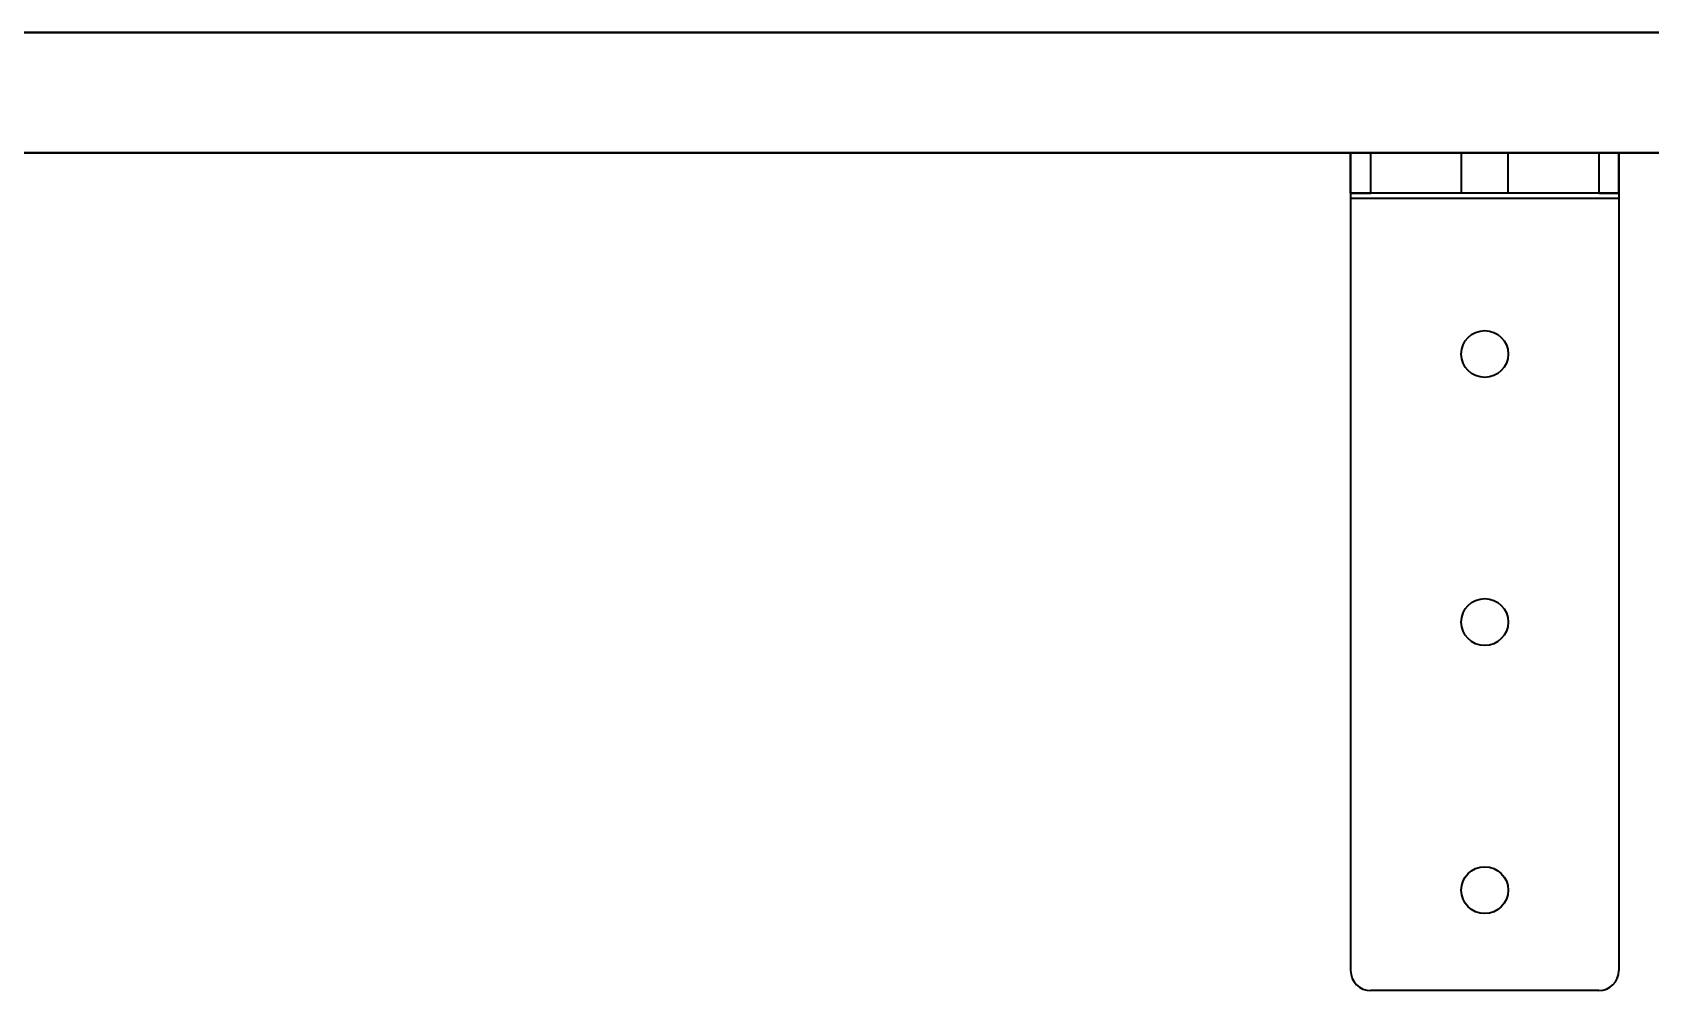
# Model space of a CAD drawing. Header units: millimetres. Extents: x -431 to 3717, y -325 to 2729.
# Drawn here: x 241.4 to 482.8, y 475 to 618 of the extents above; entities that cross this region are included whole.
import ezdxf

# ---------------------------------------------------------------- set-up
doc = ezdxf.new("R2010")
doc.units = ezdxf.units.MM

# ---------------------------------------------------------------- blocks, each defined once
blk = doc.blocks.new('Drawing View2')
at = {"color": 7, "linetype": 'Continuous', "lineweight": 35}
for p, q in [((1208.6, 280), (-191.4, 280)), ((-191.4, 280), (1208.6, 280)), ((1233.6, 262), (-216.4, 262)), ((1233.6, 262), (-216.4, 262)), ((-191.4, 262), (1208.6, 262)), ((1208.6, 262), (-191.4, 262)), ((196.6, 262), (196.6, 255.2)), ((236.6, 262), (196.6, 262)), ((196.6, 262), (196.6, 256)), ((196.6, 256), (196.6, 262)), ((199.6, 262), (196.6, 262)), ((199.6, 256), (199.6, 262)), ((233.6, 262), (199.6, 262)), ((213.1, 262), (213.1, 256)), ((213.1, 262), (213.1, 256)), ((213.1, 262), (213.1, 256)), ((213.1, 262), (220.1, 262)), ((213.1, 262), (220.1, 262)), ((213.1, 262), (220.1, 262)), ((220.1, 256), (220.1, 262)), ((220.1, 256), (220.1, 262)), ((220.1, 256), (220.1, 262)), ((233.6, 262), (233.6, 256)), ((236.6, 262), (233.6, 262)), ((236.6, 262), (236.6, 255.2)), ((236.6, 256), (236.6, 262)), ((236.6, 262), (236.6, 256)), ((196.6, 256), (196.6, 255.2)), ((196.6, 256), (199.6, 256)), ((236.6, 256), (196.6, 256)), ((233.6, 256), (199.6, 256)), ((220.1, 256), (213.1, 256)), ((220.1, 256), (213.1, 256)), ((220.1, 256), (213.1, 256)), ((233.6, 256), (236.6, 256)), ((236.6, 256), (236.6, 255.2)), ((196.6, 255.2), (196.6, 140)), ((236.6, 255.2), (196.6, 255.2)), ((196.6, 255.2), (196.6, 140)), ((236.6, 255.2), (196.6, 255.2)), ((236.6, 255.2), (236.6, 140)), ((236.6, 255.2), (236.6, 140)), ((233.6, 137), (199.6, 137)), ((233.6, 137), (199.6, 137))]:
    blk.add_line(p, q, dxfattribs=at)
for centre in [(216.6, 232), (216.6, 232), (216.6, 192), (216.6, 192), (216.6, 152), (216.6, 152)]:
    blk.add_circle(centre, 3.5, dxfattribs=at)
for centre, start, end in [((199.6, 140), 180, 270), ((199.6, 140), 180, 270), ((233.6, 140), 270, 0), ((233.6, 140), 270, 0)]:
    blk.add_arc(centre, 3, start, end, dxfattribs=at)

msp = doc.modelspace()

# ---------------------------------------------------------------- block references
at = {"color": 7, "linetype": 'Continuous', "lineweight": 35}
msp.add_blockref('Drawing View2', (241.42, 338), dxfattribs=at)

doc.saveas('drawing.dxf')
